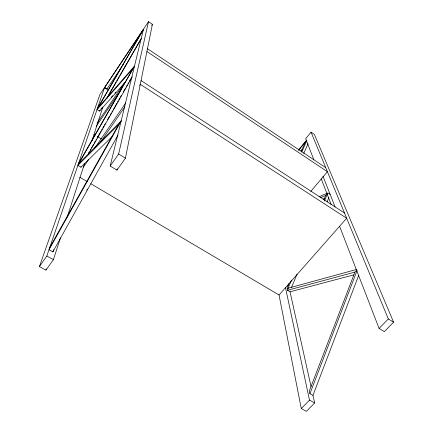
<?xml version="1.0" encoding="UTF-8"?>
<svg xmlns="http://www.w3.org/2000/svg" width="433" height="433" viewBox="0 0 433 433"><rect width="100%" height="100%" fill="white"/><g stroke="black" fill="none" stroke-linecap="round" stroke-linejoin="round"><path stroke-width="0.65" d="M143.469 29.217L110.182 166.023L116.948 170.109L125.429 158.164L152.405 24.297L148.514 21.65L99.931 94.448L39.419 266.576L45.958 270.122L53.405 259.638L60.485 237.793M116.948 170.109L117.24 168.8M110.182 166.023L118.637 154.007L148.514 21.65M67.147 217.236L84.538 163.571M91.785 141.212L102.881 106.983M78.384 163.966L121.159 120.91L48.999 249.722L52.88 251.865L53.638 249.581M121.159 120.91L118.691 124.487L77.891 165.406L80.939 167.219L81.068 166.835M125.435 82.005L99.541 111.113L97.035 109.549L143.426 29.39L104.532 87.666L106.902 88.906M45.958 270.122L46.385 268.839M39.419 266.576L46.834 256.033L104.607 87.444L108.429 89.88M90.773 183.722L279.041 294.992L301.276 408.557L306.429 411.35L314.656 402.934L312.978 395.372L358.692 275.345M356.705 270.149L354.936 272.097L309.335 390.961L309.925 393.689L312.978 395.372M309.925 393.689L357.106 270.43M291.366 287.848L297.054 274.143M327.056 201.897L328.869 197.535M288.849 283.653L287.03 287.999L288.134 289.076M323.879 199.77L325.692 195.418L326.975 193.903M291.458 280.119L287.42 289.807L287.523 290.283L290.04 291.782L353.821 274.874M324.452 200.993L327.57 193.519M303.717 153.488L308.052 143.659M301.254 151.296L305.346 142.062L306.78 140.292M301.698 152.14L306.862 140.465M86.757 190.179L87.417 189.005M52.88 251.865L118.063 134.912M49.779 247.449L118.691 124.487M88.549 153.076L89.22 151.907M90.221 150.148L90.887 148.974M91.552 147.799L93.555 144.281M94.221 143.106L95.222 141.347M95.893 140.173L96.559 139.004M97.225 137.829L100.894 131.378M101.56 130.203L102.231 129.029M102.897 127.859L103.898 126.1M104.564 124.926L105.235 123.751M107.568 119.649L109.571 116.125M110.236 114.956L111.238 113.192M111.903 112.023L112.575 110.848M113.24 109.673L116.91 103.222M117.576 102.047L118.247 100.878M118.913 99.704L119.914 97.945M120.58 96.77L121.245 95.596M123.248 92.077L125.586 87.975M126.252 86.8L127.253 85.041M127.919 83.867L128.59 82.692M129.256 81.523L131.259 78M88.321 154.083L132.276 76.776M78.514 163.587L134.479 66.157L97.371 108.559L143.426 29.39M78.021 165.022L134.479 66.157M108.299 95.498L116.06 82.048M116.737 80.879L119.097 76.787M119.768 75.618L140.346 39.944M99.541 111.113L100.039 110.242M106.973 98.226L141.374 38.569M106.827 89.128L121.797 66.758M122.55 65.637L123.67 63.96M151.685 25.374L152.405 24.297M97.041 123.21L123.957 83.466M96.234 126.279L121.521 88.987M94.849 147.929L125.765 102.881M83.385 167.127L88.722 159.366M100.921 141.623L124.931 106.697M139.578 85.388L140.314 84.321L346.66 218.243L279.041 294.992M339.58 226.275L379.102 328.447L384.352 331.613L393.581 322.168L314.374 134.398L311.035 132.125L305.698 138.69L313.903 159.896M298.543 150.029L306.613 140.113M298.635 150.294L306.71 140.373M300.962 150.836L301.812 149.796M301.059 151.101L301.909 150.062M310.824 191.37L327.408 171.695L146.917 51.538M97.284 108.818L97.788 108.239M97.035 109.549L132.471 69.139M101.008 108.835L101.907 107.822M111.308 97.236L112.65 95.725M114.891 93.203L115.784 92.191M301.276 408.557L309.492 400.103L285.499 287.664M379.102 328.447L388.325 318.953L311.035 132.125M80.939 167.219L112.585 136.097M319.186 196.734L327.213 193.167M320.766 197.589L325.692 195.418M323.078 199.093L324.929 198.287M287.133 288.475L356.289 269.532M287.523 290.283L354.936 272.097M46.834 256.033L53.405 259.638M309.492 400.103L314.656 402.934M79.732 177.2L87.287 181.665M118.637 154.007L125.429 158.164M388.325 318.953L393.581 322.168M94.01 134.376L95.163 135.08M97.463 136.498L101.495 138.971M141.061 80.592L344.495 213.009M327.83 192.896L330.163 194.422M147.48 48.734L325.735 167.663M322.986 176.263L335.115 206.963M321.281 178.964L331.218 204.663M288.367 284.227L288.654 285.542M290.04 291.782L311.062 386.707"/></g></svg>
